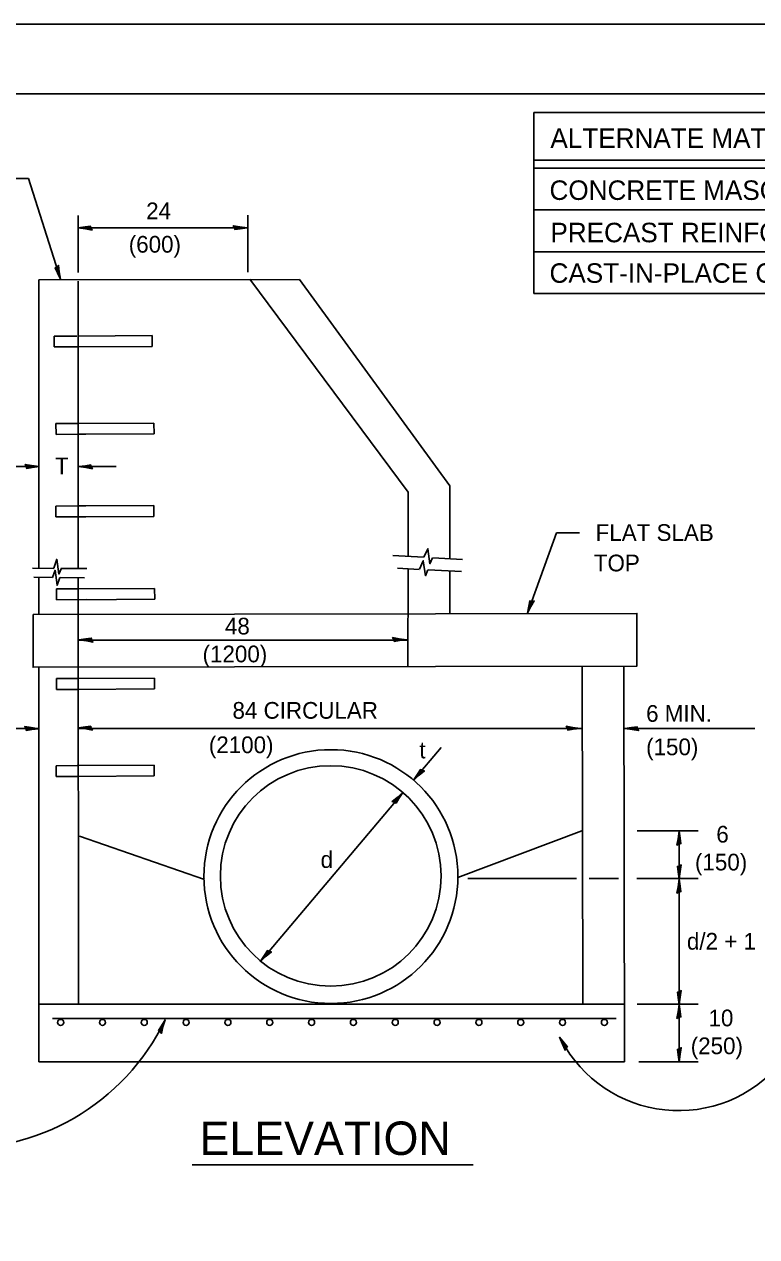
# Model space of a CAD drawing. Extents: x 785680 to 786360, y 1850395 to 1850835.
# Drawn here: x 785895.2 to 786000.3, y 1850660.8 to 1850834.9 of the extents above; entities that cross this region are included whole.
import ezdxf

# ---------------------------------------------------------------- set-up
doc = ezdxf.new("R2010")
doc.units = 0
for name, color, linetype in [('Design_EX_Roadway Dimensions', 7, 'Continuous'), ('Design_EX_Roadway Notes', 7, 'Continuous'), ('Level 48', 7, 'Continuous'), ('Removal_Items', 7, 'Continuous'), ('Sheets_50 Reference Boundary', 7, 'Continuous'), ('Sheets_General Details', 7, 'Continuous'), ('Sheets_Printer Plotting Border', 7, 'Continuous'), ('Topo_Building', 7, 'Continuous')]:
    doc.layers.add(name, color=color, linetype=linetype)

msp = doc.modelspace()

# ---------------------------------------------------------------- linework, layer by layer
at = {"layer": 'Design_EX_Roadway Dimensions'}
for p, q in [((785902.91, 1850799.28), (785902.91, 1850807.46)), ((785927.25, 1850799.34), (785927.25, 1850807.52)), ((785902.92, 1850805.69), (785927.18, 1850805.69)), ((785897.33, 1850771.41), (785891.19, 1850771.41)), ((785908.4, 1850771.41), (785902.97, 1850771.41)), ((785948.08, 1850758.64), (785952.48, 1850758.4)), ((785953.81, 1850758.33), (785958.05, 1850758.09)), ((785896.4, 1850756.81), (785899.46, 1850756.8)), ((785900.51, 1850756.8), (785904.2, 1850756.79)), ((785948.72, 1850756.81), (785951.86, 1850756.65)), ((785953.13, 1850756.59), (785957.93, 1850756.35)), ((785896.56, 1850755.53), (785899.24, 1850755.5)), ((785900.33, 1850755.49), (785903.84, 1850755.46)), ((785950.21, 1850746.5), (785902.94, 1850746.48)), ((785897.27, 1850733.82), (785881.08, 1850733.82)), ((785975.11, 1850733.82), (785902.82, 1850733.82)), ((785981.34, 1850733.82), (786000.02, 1850733.82)), ((785951.04, 1850726.37), (785955.03, 1850731.1)), ((785929.06, 1850700.32), (785949.53, 1850724.58)), ((785983.14, 1850719.11), (785991.9, 1850719.11)), ((785989.15, 1850712.22), (785989.15, 1850719.06)), ((785958.82, 1850712.25), (785974.42, 1850712.25)), ((785976.26, 1850712.25), (785980.44, 1850712.25)), ((785983.06, 1850712.25), (785991.9, 1850712.25)), ((785989.15, 1850694.18), (785989.15, 1850712.17)), ((785983.14, 1850694.23), (785991.9, 1850694.23)), ((785989.15, 1850685.97), (785989.15, 1850694.18)), ((785983.37, 1850685.97), (785991.9, 1850685.97))]:
    msp.add_line(p, q, dxfattribs=at)
for points in [[(785904.76, 1850805.67), (785904.7, 1850805.94), (785903.92, 1850805.82), (785902.92, 1850805.69), (785903.99, 1850805.55), (785904.92, 1850805.38), (785904.76, 1850805.67), (785904.68, 1850805.85), (785903.59, 1850805.69), (785904.78, 1850805.48), (785904.6, 1850805.72), (785904.1, 1850805.68), (785904.58, 1850805.61)], [(785925.34, 1850805.72), (785925.41, 1850805.45), (785926.18, 1850805.56), (785927.18, 1850805.69), (785926.11, 1850805.84), (785925.18, 1850806), (785925.34, 1850805.72), (785925.43, 1850805.54), (785926.51, 1850805.69), (785925.32, 1850805.9), (785925.5, 1850805.67), (785926, 1850805.7), (785925.52, 1850805.77)], [(785895.49, 1850771.44), (785895.56, 1850771.16), (785896.33, 1850771.28), (785897.33, 1850771.41), (785896.26, 1850771.56), (785895.33, 1850771.72), (785895.49, 1850771.44), (785895.58, 1850771.26), (785896.66, 1850771.41), (785895.47, 1850771.62), (785895.65, 1850771.39), (785896.15, 1850771.42), (785895.67, 1850771.49)], [(785904.8, 1850771.38), (785904.74, 1850771.66), (785903.97, 1850771.54), (785902.97, 1850771.41), (785904.03, 1850771.26), (785904.97, 1850771.1), (785904.8, 1850771.38), (785904.72, 1850771.56), (785903.64, 1850771.41), (785904.82, 1850771.2), (785904.65, 1850771.43), (785904.15, 1850771.4), (785904.63, 1850771.33)], [(785952.54, 1850758.41), (785953.1, 1850759.62), (785953.39, 1850757.47), (785953.75, 1850758.32)], [(785899.46, 1850756.84), (785899.87, 1850758.12), (785900.16, 1850755.97), (785900.52, 1850756.82)], [(785951.89, 1850756.69), (785952.44, 1850757.89), (785952.74, 1850755.74), (785953.1, 1850756.59)], [(785899.27, 1850755.51), (785899.61, 1850756.53), (785899.9, 1850754.38), (785900.32, 1850755.47)], [(785904.88, 1850746.5), (785904.82, 1850746.78), (785904.04, 1850746.66), (785903.04, 1850746.53), (785904.11, 1850746.38), (785905.04, 1850746.22), (785904.88, 1850746.5), (785904.8, 1850746.68), (785903.71, 1850746.53), (785904.9, 1850746.32), (785904.72, 1850746.55), (785904.22, 1850746.52), (785904.7, 1850746.45)], [(785948.21, 1850746.58), (785948.27, 1850746.31), (785949.05, 1850746.43), (785950.05, 1850746.56), (785948.98, 1850746.7), (785948.05, 1850746.86), (785948.21, 1850746.58), (785948.29, 1850746.4), (785949.38, 1850746.56), (785948.19, 1850746.76), (785948.37, 1850746.53), (785948.86, 1850746.56), (785948.39, 1850746.64)], [(785895.43, 1850733.81), (785895.5, 1850733.54), (785896.27, 1850733.66), (785897.27, 1850733.78), (785896.2, 1850733.93), (785895.27, 1850734.09), (785895.43, 1850733.81), (785895.52, 1850733.63), (785896.6, 1850733.79), (785895.42, 1850733.99), (785895.59, 1850733.76), (785896.09, 1850733.79), (785895.61, 1850733.86)], [(785904.81, 1850733.87), (785904.74, 1850734.14), (785903.97, 1850734.03), (785902.97, 1850733.9), (785904.04, 1850733.75), (785904.97, 1850733.59), (785904.81, 1850733.87), (785904.72, 1850734.05), (785903.64, 1850733.9), (785904.83, 1850733.69), (785904.65, 1850733.92), (785904.15, 1850733.89), (785904.63, 1850733.81)], [(785973.11, 1850733.85), (785973.17, 1850733.57), (785973.95, 1850733.69), (785974.95, 1850733.82), (785973.88, 1850733.97), (785972.95, 1850734.13), (785973.11, 1850733.85), (785973.2, 1850733.67), (785974.28, 1850733.82), (785973.09, 1850734.03), (785973.27, 1850733.8), (785973.77, 1850733.83), (785973.29, 1850733.9)], [(785983.17, 1850733.79), (785983.11, 1850734.07), (785982.33, 1850733.95), (785981.34, 1850733.82), (785982.4, 1850733.67), (785983.34, 1850733.51), (785983.17, 1850733.79), (785983.09, 1850733.98), (785982.01, 1850733.82), (785983.19, 1850733.61), (785983.02, 1850733.84), (785982.52, 1850733.81), (785983, 1850733.74)], [(785952.28, 1850727.78), (785952.03, 1850727.91), (785951.61, 1850727.25), (785951.05, 1850726.41), (785951.86, 1850727.12), (785952.6, 1850727.72), (785952.28, 1850727.78), (785952.08, 1850727.83), (785951.49, 1850726.91), (785952.43, 1850727.67), (785952.13, 1850727.69), (785951.83, 1850727.29), (785952.2, 1850727.61)], [(785948.28, 1850723.25), (785948.53, 1850723.11), (785948.95, 1850723.78), (785949.5, 1850724.62), (785948.69, 1850723.91), (785947.96, 1850723.31), (785948.28, 1850723.25), (785948.47, 1850723.19), (785949.06, 1850724.11), (785948.13, 1850723.35), (785948.42, 1850723.33), (785948.72, 1850723.73), (785948.35, 1850723.41)], [(785989.12, 1850717.22), (785989.4, 1850717.28), (785989.28, 1850718.06), (785989.15, 1850719.06), (785989, 1850717.99), (785988.84, 1850717.06), (785989.12, 1850717.22), (785989.3, 1850717.3), (785989.15, 1850718.39), (785988.94, 1850717.2), (785989.17, 1850717.38), (785989.14, 1850717.88), (785989.07, 1850717.4)], [(785989.17, 1850714.06), (785988.9, 1850714), (785989.02, 1850713.22), (785989.15, 1850712.22), (785989.29, 1850713.29), (785989.46, 1850714.22), (785989.17, 1850714.06), (785988.99, 1850713.98), (785989.15, 1850712.89), (785989.36, 1850714.08), (785989.12, 1850713.9), (785989.16, 1850713.4), (785989.23, 1850713.88)], [(785989.12, 1850710.33), (785989.4, 1850710.4), (785989.28, 1850711.17), (785989.15, 1850712.17), (785989, 1850711.1), (785988.84, 1850710.17), (785989.12, 1850710.33), (785989.3, 1850710.42), (785989.15, 1850711.5), (785988.94, 1850710.32), (785989.17, 1850710.49), (785989.14, 1850710.99), (785989.07, 1850710.51)], [(785930.33, 1850701.79), (785930.08, 1850701.92), (785929.66, 1850701.26), (785929.1, 1850700.42), (785929.91, 1850701.13), (785930.65, 1850701.73), (785930.33, 1850701.79), (785930.14, 1850701.85), (785929.55, 1850700.93), (785930.48, 1850701.69), (785930.19, 1850701.71), (785929.88, 1850701.31), (785930.25, 1850701.62)], [(785989.17, 1850696.01), (785988.9, 1850695.95), (785989.02, 1850695.17), (785989.15, 1850694.18), (785989.29, 1850695.24), (785989.46, 1850696.18), (785989.17, 1850696.01), (785988.99, 1850695.93), (785989.15, 1850694.84), (785989.36, 1850696.03), (785989.12, 1850695.85), (785989.16, 1850695.36), (785989.23, 1850695.84)], [(785989.12, 1850692.34), (785989.4, 1850692.4), (785989.28, 1850693.18), (785989.15, 1850694.18), (785989, 1850693.11), (785988.84, 1850692.18), (785989.12, 1850692.34), (785989.3, 1850692.42), (785989.15, 1850693.5), (785988.94, 1850692.32), (785989.17, 1850692.5), (785989.14, 1850692.99), (785989.07, 1850692.51)], [(785989.17, 1850687.8), (785988.9, 1850687.74), (785989.02, 1850686.97), (785989.15, 1850685.97), (785989.29, 1850687.03), (785989.46, 1850687.97), (785989.17, 1850687.8), (785988.99, 1850687.72), (785989.15, 1850686.64), (785989.36, 1850687.82), (785989.12, 1850687.65), (785989.16, 1850687.15), (785989.23, 1850687.63)]]:
    msp.add_lwpolyline(points, dxfattribs=at)
at = {"layer": 'Design_EX_Roadway Notes'}
for p, q in [((785968.31, 1850822.26), (786081.69, 1850822.26)), ((785968.31, 1850822.26), (785968.31, 1850796.26)), ((785968.31, 1850815.39), (786064.24, 1850815.39)), ((785968.31, 1850814.26), (786064.24, 1850814.26)), ((785892.52, 1850812.77), (785895.83, 1850812.77)), ((785895.83, 1850812.77), (785900.42, 1850798.33)), ((785968.31, 1850808.26), (786081.69, 1850808.26)), ((785968.31, 1850802.26), (786081.69, 1850802.26)), ((785968.31, 1850796.26), (786081.69, 1850796.26)), ((785971.53, 1850761.9), (785967.37, 1850750.39)), ((785971.53, 1850761.9), (785974.85, 1850761.9)), ((785919.29, 1850671.15), (785959.59, 1850671.15))]:
    msp.add_line(p, q, dxfattribs=at)
for points in [[(785899.89, 1850800.09), (785899.65, 1850799.95), (785899.99, 1850799.25), (785900.42, 1850798.33), (785900.23, 1850799.39), (785900.11, 1850800.33), (785899.89, 1850800.09), (785899.74, 1850799.96), (785900.22, 1850798.97), (785900.06, 1850800.17), (785899.89, 1850799.93), (785900.07, 1850799.46), (785899.99, 1850799.94)], [(785968.02, 1850752.11), (785967.74, 1850752.14), (785967.59, 1850751.37), (785967.37, 1850750.39), (785967.87, 1850751.34), (785968.34, 1850752.16), (785968.02, 1850752.11), (785967.82, 1850752.09), (785967.6, 1850751.02), (785968.2, 1850752.06), (785967.92, 1850751.98), (785967.78, 1850751.5), (785968.01, 1850751.92)], [(785914.68, 1850690.31), (785914.45, 1850690.47), (785914.88, 1850691.13), (785915.4, 1850691.99), (785915.1, 1850690.96), (785914.87, 1850690.04), (785914.68, 1850690.31), (785914.55, 1850690.46), (785915.13, 1850691.38), (785914.84, 1850690.22), (785914.69, 1850690.47), (785914.93, 1850690.91), (785914.8, 1850690.45)], [(785972.93, 1850687.91), (785973.13, 1850688.1), (785972.63, 1850688.7), (785971.99, 1850689.49), (785972.43, 1850688.5), (785972.78, 1850687.62), (785972.93, 1850687.91), (785973.04, 1850688.07), (785972.34, 1850688.91), (785972.79, 1850687.8), (785972.89, 1850688.07), (785972.61, 1850688.47), (785972.79, 1850688.03)]]:
    msp.add_lwpolyline(points, dxfattribs=at)
for centre, radius, start, end in [((785885.87, 1850706.28), 32.83, 266.1869, 334.0701), ((785989.08, 1850697.96), 19.02, 207.8294, 320.0701)]:
    msp.add_arc(centre, radius, start, end, dxfattribs=at)
at = {"layer": 'Level 48'}
msp.add_lwpolyline([(785680.05, 1850834.92), (786360.05, 1850834.92), (786360.05, 1850394.92), (785680.05, 1850394.92)], close=True, dxfattribs=at)
at = {"layer": 'Removal_Items'}
msp.add_line((785899.27, 1850692.17), (785980.12, 1850692.19), dxfattribs=at)
for centre in [(785900.42, 1850691.61), (785906.42, 1850691.61), (785912.42, 1850691.61), (785918.42, 1850691.61), (785924.42, 1850691.61), (785930.42, 1850691.61), (785936.42, 1850691.61), (785942.42, 1850691.61), (785948.42, 1850691.61), (785954.42, 1850691.61), (785960.42, 1850691.61), (785966.42, 1850691.61), (785972.42, 1850691.61), (785978.42, 1850691.61)]:
    msp.add_circle(centre, 0.434, dxfattribs=at)
at = {"layer": 'Sheets_50 Reference Boundary'}
msp.add_lwpolyline([(785720.05, 1850824.92), (786350.05, 1850824.92), (786350.05, 1850424.92), (785720.05, 1850424.92)], close=True, dxfattribs=at)
at = {"layer": 'Sheets_General Details'}
msp.add_line((786360.05, 1850834.92), (785680.05, 1850834.92), dxfattribs=at)
msp.add_lwpolyline([(785720.05, 1850824.92), (786350.05, 1850824.92), (786350.05, 1850404.92), (785720.05, 1850404.92)], close=True, dxfattribs=at)
at = {"layer": 'Sheets_Printer Plotting Border'}
msp.add_lwpolyline([(785680.05, 1850394.92), (786360.05, 1850394.92), (786360.05, 1850834.92), (785680.05, 1850834.92)], close=True, dxfattribs=at)
at = {"layer": 'Topo_Building'}
for p, q in [((785897.3, 1850798.23), (785934.7, 1850798.29)), ((785897.3, 1850756.83), (785897.3, 1850798.23)), ((785902.91, 1850798.05), (785902.93, 1850756.81)), ((785927.58, 1850798.34), (785950.28, 1850767.74)), ((785934.7, 1850798.29), (785956.24, 1850768.67)), ((785899.5, 1850790.14), (785902.76, 1850790.16)), ((785899.5, 1850790.14), (785899.51, 1850788.59)), ((785902.91, 1850790.16), (785913.56, 1850790.22)), ((785913.56, 1850790.22), (785913.57, 1850788.67)), ((785899.51, 1850788.59), (785903.01, 1850788.61)), ((785902.91, 1850788.61), (785913.57, 1850788.67)), ((785899.75, 1850777.59), (785902.81, 1850777.61)), ((785899.75, 1850777.59), (785899.76, 1850776.04)), ((785902.86, 1850777.61), (785913.81, 1850777.67)), ((785913.81, 1850777.67), (785913.82, 1850776.12)), ((785899.76, 1850776.04), (785904.03, 1850776.07)), ((785903.07, 1850776.06), (785913.82, 1850776.12)), ((785956.24, 1850768.67), (785956.24, 1850758.19)), ((785950.28, 1850767.74), (785950.27, 1850758.58)), ((785899.72, 1850765.75), (785904.05, 1850765.77)), ((785899.72, 1850765.75), (785899.73, 1850764.2)), ((785902.86, 1850765.76), (785913.79, 1850765.82)), ((785913.79, 1850765.82), (785913.79, 1850764.27)), ((785899.73, 1850764.2), (785904.01, 1850764.22)), ((785902.86, 1850764.21), (785913.79, 1850764.27)), ((785950.26, 1850756.75), (785950.24, 1850742.68)), ((785956.24, 1850756.46), (785956.23, 1850750.38)), ((785897.3, 1850750.17), (785897.3, 1850755.51)), ((785902.93, 1850755.49), (785902.97, 1850694.25)), ((785899.83, 1850753.84), (785902.99, 1850753.85)), ((785899.83, 1850753.84), (785899.84, 1850752.29)), ((785903.01, 1850753.85), (785913.9, 1850753.91)), ((785913.9, 1850753.91), (785913.91, 1850752.36)), ((785899.84, 1850752.29), (785904.12, 1850752.31)), ((785902.91, 1850752.3), (785913.91, 1850752.36)), ((785897.3, 1850685.97), (785897.3, 1850742.65)), ((785975.33, 1850694.35), (785975.24, 1850742.67)), ((785981.3, 1850685.97), (785981.19, 1850742.72)), ((785899.83, 1850740.97), (785902.89, 1850740.98)), ((785899.83, 1850740.97), (785899.83, 1850739.42)), ((785902.89, 1850740.98), (785913.89, 1850741.04)), ((785913.89, 1850741.04), (785913.9, 1850739.49)), ((785899.83, 1850739.42), (785902.84, 1850739.43)), ((785902.84, 1850739.43), (785913.9, 1850739.49)), ((785899.76, 1850728.47), (785902.79, 1850728.49)), ((785899.76, 1850728.47), (785899.77, 1850726.93)), ((785902.99, 1850728.49), (785913.82, 1850728.55)), ((785913.82, 1850728.55), (785913.83, 1850727)), ((785899.77, 1850726.93), (785902.96, 1850726.94)), ((785902.96, 1850726.94), (785913.83, 1850727)), ((785921.06, 1850712.14), (785903.14, 1850718.33)), ((785975.21, 1850719.11), (785957.38, 1850712.4)), ((785897.3, 1850694.23), (785981.3, 1850694.23)), ((785897.3, 1850685.97), (785981.3, 1850685.97))]:
    msp.add_line(p, q, dxfattribs=at)
msp.add_lwpolyline([(785896.46, 1850750.17), (785896.47, 1850742.6), (785983.1, 1850742.76), (785983.08, 1850750.33)], close=True, dxfattribs=at)
for centre, radius in [((785939.19, 1850712.55), 18.22), ((785939.16, 1850712.64), 15.83)]:
    msp.add_circle(centre, radius, dxfattribs=at)

# ---------------------------------------------------------------- texts
at = {"layer": 'Design_EX_Roadway Dimensions'}
for s, p in [('24', (785912.69, 1850806.93)), ('(600)', (785910.19, 1850802.13)), ('T', (785899.61, 1850770.3)), ('48', (785923.99, 1850747.31)), ('(1200)', (785920.78, 1850743.31)), ('84 CIRCULAR', (785925.07, 1850735.21)), ('6 MIN.', (785984.41, 1850734.77)), ('(2100)', (785921.68, 1850730.27)), ('t', (785951.89, 1850729.52)), ('(150)', (785984.41, 1850729.97)), ('6', (785994.48, 1850717.43)), ('d', (785937.71, 1850713.79)), ('(150)', (785991.42, 1850713.43)), ('d/2 + 1', (785990.26, 1850702.06)), ('10', (785993.36, 1850691.05)), ('(250)', (785990.81, 1850687.05))]:
    msp.add_text(s, height=2.4, dxfattribs=at).set_placement(p)
at = {"layer": 'Design_EX_Roadway Notes'}
for s, height, p in [('ALTERNATE MATERIALS FOR RISERS', 2.8, (785970.68, 1850817.17)), ('CONCRETE MASONRY UNITS', 2.8, (785970.55, 1850809.7)), ('PRECAST REINFORCED CONCRETE SECTIONS', 2.8, (785970.68, 1850803.62)), ('CAST-IN-PLACE CONCRETE', 2.8, (785970.55, 1850797.8)), ('FLAT SLAB', 2.4, (785977.17, 1850760.74)), ('TOP', 2.4, (785976.91, 1850756.37)), ('ELEVATION', 4.8, (785920.35, 1850672.58))]:
    msp.add_text(s, height=height, dxfattribs=at).set_placement(p)

doc.saveas('drawing.dxf')
